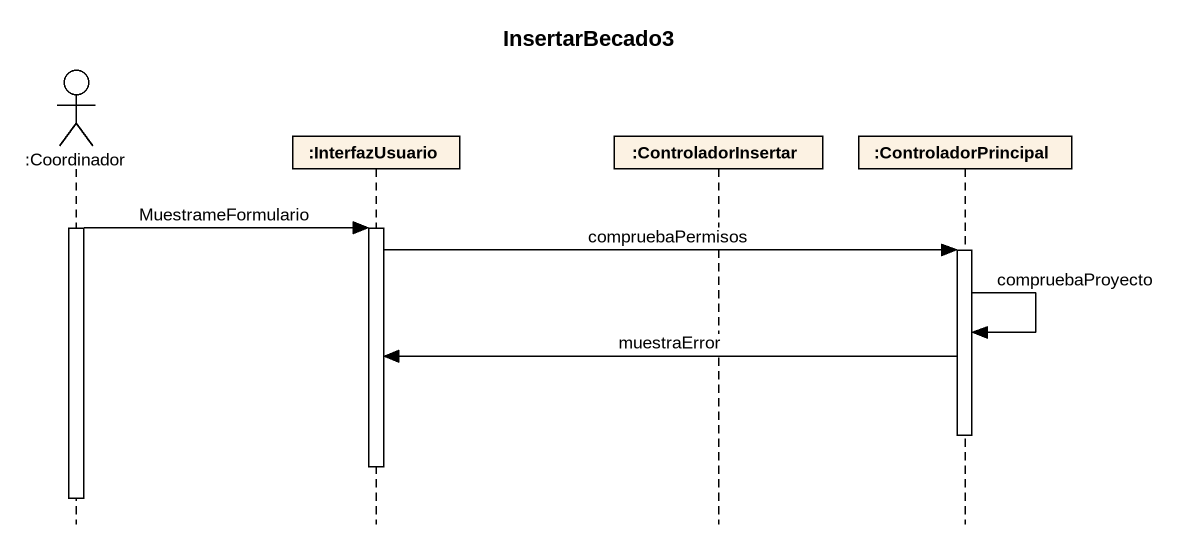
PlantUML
@startuml
title InsertarBecado3
hide footbox
actor ":Coordinador" as Coordinador
participant ":InterfazUsuario" as InterfazUsuario
participant ":ControladorInsertar" as ControladorInsertar
participant ":ControladorPrincipal" as ControladorPrincipal

activate Coordinador
Coordinador -> InterfazUsuario : MuestrameFormulario
activate InterfazUsuario
InterfazUsuario -> ControladorPrincipal : compruebaPermisos
activate ControladorPrincipal
ControladorPrincipal -> ControladorPrincipal : compruebaProyecto
ControladorPrincipal -> InterfazUsuario : muestraError
deactivate ControladorPrincipal
deactivate InterfazUsuario
deactivate Coordinador
@enduml
